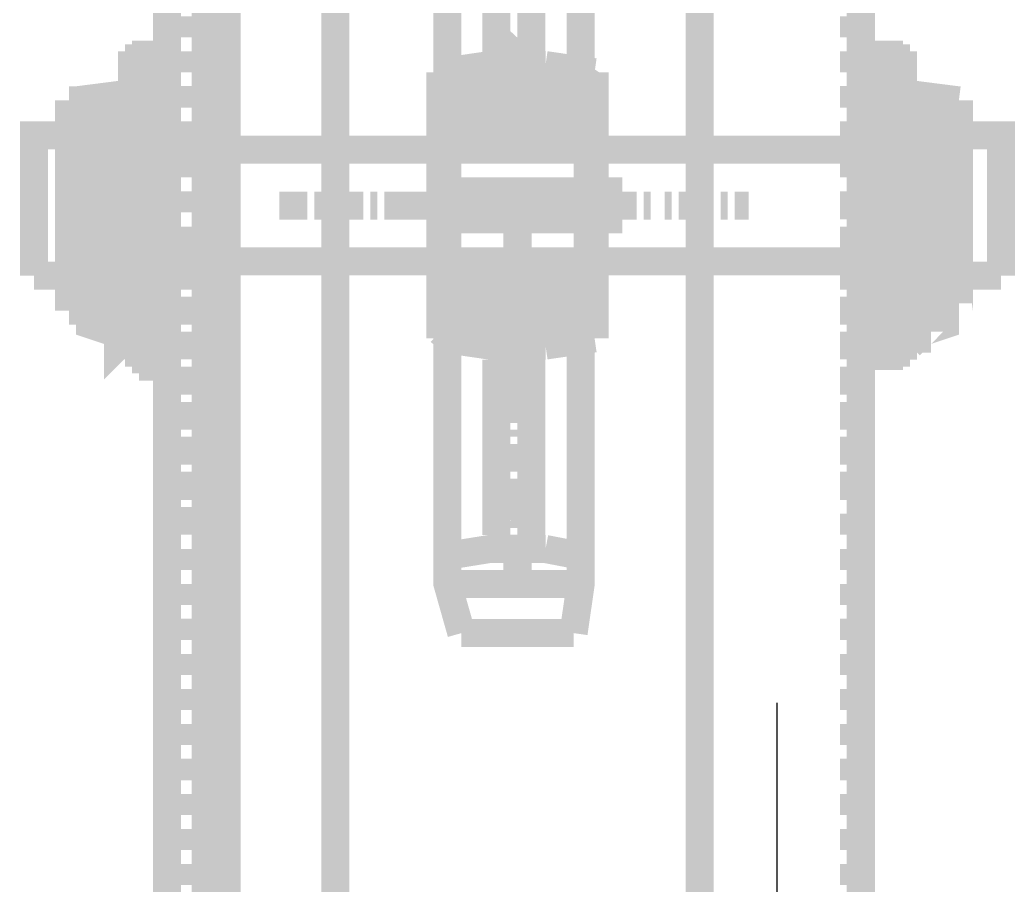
# Model space of a CAD drawing. Extents: x 0.4 to 11.4, y 0.4 to 16.2.
# Drawn here: x 3.1711 to 3.4078, y 10.0245 to 10.2303 of the extents above; entities that cross this region are included whole.
import ezdxf

# ---------------------------------------------------------------- set-up
doc = ezdxf.new("R2010")
doc.units = 0
doc.header["$MEASUREMENT"] = 0

msp = doc.modelspace()

# ---------------------------------------------------------------- linework, layer by layer
at = {"color": 0}
for points, const_width in [([(3.21778, 12.6895), (3.21778, 5.34446)], 0.01167), ([(3.20611, 8.70443), (3.20611, 10.3578)], 0.00667), ([(3.33279, 8.70942), (3.33279, 10.3578)], 0.00667), ([(3.3711, 8.70443), (3.3711, 10.3578)], 0.00667), ([(3.2461, 8.70942), (3.2461, 10.3544)], 0.00667), ([(3.2761, 10.2878), (3.27279, 10.2761), (3.27279, 10.2178)], 0.00667), ([(3.30447, 10.2761), (3.30279, 10.2878), (3.30447, 10.2761), (3.30447, 10.2178)], 0.00667), ([(3.27279, 10.2761), (3.27279, 10.2178)], 0.00667), ([(3.29611, 10.2678), (3.29443, 10.2678), (3.29275, 10.2678), (3.29275, 10.2661), (3.29275, 10.2211), (3.29275, 10.2195), (3.29443, 10.2195), (3.29611, 10.2195)], 0.00667), ([(3.28444, 10.2661), (3.28444, 10.2211), (3.28444, 10.2195), (3.28276, 10.2195), (3.27111, 10.2178)], 0.00667), ([(3.28444, 10.2211), (3.28444, 10.2661)], 0.00667), ([(3.20942, 10.2261), (3.20942, 10.2311)], 0.00667), ([(3.36947, 10.2261), (3.36947, 10.2311)], 0.00667), ([(3.19943, 10.1478), (3.20611, 10.1478), (3.20611, 10.2244)], 0.00667), ([(3.19943, 10.2244), (3.19943, 10.1478)], 0.00667), ([(3.28444, 10.2261), (3.30778, 10.2044)], 0.00667), ([(3.37278, 10.1478), (3.37278, 10.2244)], 0.00667), ([(3.37944, 10.2244), (3.37944, 10.1478)], 0.00667), ([(3.19775, 10.1495), (3.19775, 10.2228)], 0.00667), ([(3.19775, 10.2228), (3.20611, 10.2228)], 0.005), ([(3.20942, 10.2178), (3.20942, 10.2228)], 0.00667), ([(3.28444, 10.2228), (3.3061, 10.2011)], 0.00667), ([(3.36947, 10.2178), (3.36947, 10.2228)], 0.00667), ([(3.38112, 10.2228), (3.37278, 10.2228)], 0.005), ([(3.38112, 10.1495), (3.38112, 10.2228)], 0.00667), ([(3.20611, 10.2178), (3.20611, 10.1545), (3.20111, 10.1545), (3.20111, 10.2178)], 0.00667), ([(3.20443, 10.2128), (3.20443, 10.2195)], 0.00667), ([(3.28276, 10.2195), (3.27111, 10.2178)], 0.00667), ([(3.27111, 10.2078), (3.27111, 10.2178)], 0.00667), ([(3.27111, 10.2078), (3.27111, 10.2178)], 0.00667), ([(3.27111, 10.2178), (3.28776, 10.2011)], 0.00667), ([(3.27447, 10.2178), (3.29275, 10.2011)], 0.00667), ([(3.27946, 10.2195), (3.29779, 10.2011)], 0.00667), ([(3.28276, 10.2195), (3.30111, 10.2011)], 0.00667), ([(3.30778, 10.2178), (3.29611, 10.2195)], 0.00667), ([(3.29779, 10.2195), (3.30778, 10.2094)], 0.00667), ([(3.30279, 10.2178), (3.30778, 10.2145)], 0.00667), ([(3.30778, 10.2078), (3.30778, 10.2178)], 0.00667), ([(3.37278, 10.2178), (3.37278, 10.1545)], 0.00667), ([(3.37776, 10.2178), (3.37776, 10.1545), (3.37278, 10.1545)], 0.00667), ([(3.37446, 10.2128), (3.37446, 10.2195)], 0.00667), ([(3.19775, 10.2128), (3.18446, 10.2111)], 0.00667), ([(3.20281, 10.2145), (3.20281, 10.2078)], 0.00667), ([(3.20942, 10.2094), (3.20942, 10.2145)], 0.00667), ([(3.27111, 10.2128), (3.28276, 10.2011)], 0.00667), ([(3.36947, 10.2094), (3.36947, 10.2145)], 0.00667), ([(3.37608, 10.2145), (3.37608, 10.2078)], 0.00667), ([(3.38112, 10.2128), (3.39442, 10.2111)], 0.00667), ([(3.18446, 10.2111), (3.18278, 10.2111)], 0.00667), ([(3.18278, 10.2111), (3.18278, 10.1611)], 0.00667), ([(3.18446, 10.2111), (3.18446, 10.1611)], 0.00667), ([(3.20281, 10.2111), (3.19775, 10.2094), (3.19276, 10.2094)], 0.00667), ([(3.19775, 10.2111), (3.20611, 10.2111)], 0.00667), ([(3.19775, 10.2111), (3.19943, 10.2111)], 0.00667), ([(3.38112, 10.2111), (3.37278, 10.2111)], 0.00667), ([(3.38112, 10.2111), (3.37944, 10.2111)], 0.00667), ([(3.18446, 10.2094), (3.18278, 10.2094)], 0.00667), ([(3.18608, 10.2094), (3.18446, 10.2094), (3.18446, 10.2094)], 0.00667), ([(3.18446, 10.2094), (3.18446, 10.2028)], 0.00667), ([(3.18446, 10.2094), (3.18446, 10.2061)], 0.00667), ([(3.18946, 10.2094), (3.18608, 10.2094)], 0.00667), ([(3.18608, 10.2028), (3.18608, 10.2094)], 0.00667), ([(3.18946, 10.2094), (3.18608, 10.2094)], 0.00667), ([(3.18608, 10.2094), (3.18608, 10.2044)], 0.00667), ([(3.18608, 10.2094), (3.18608, 10.2044)], 0.00667), ([(3.19444, 10.2061), (3.19444, 10.2078), (3.19276, 10.2078), (3.19114, 10.2078), (3.18946, 10.2078), (3.18778, 10.2061), (3.18608, 10.2061)], 0.00667), ([(3.19114, 10.2078), (3.18946, 10.2078), (3.18946, 10.2061), (3.18778, 10.2061), (3.18778, 10.2044)], 0.00667), ([(3.19114, 10.2078), (3.19114, 10.2061), (3.19114, 10.2044), (3.19114, 10.2028), (3.19114, 10.2011)], 0.00667), ([(3.19613, 10.2094), (3.19276, 10.2094)], 0.00667), ([(3.19276, 10.2028), (3.19444, 10.2028), (3.19444, 10.2044), (3.19444, 10.2061), (3.19276, 10.2078)], 0.00667), ([(3.19775, 10.2094), (3.19613, 10.2094)], 0.00667), ([(3.19613, 10.2094), (3.19613, 10.2044)], 0.00667), ([(3.19775, 10.2094), (3.19943, 10.2094)], 0.00667), ([(3.19775, 10.2094), (3.19775, 10.2044)], 0.00667), ([(3.20443, 10.2044), (3.20443, 10.2094)], 0.00667), ([(3.27111, 10.1545), (3.27111, 10.1644), (3.27111, 10.2078)], 0.00667), ([(3.27111, 10.2078), (3.27778, 10.2011)], 0.00667), ([(3.30778, 10.1545), (3.30778, 10.1644), (3.30778, 10.2078)], 0.00667), ([(3.37446, 10.2044), (3.37446, 10.2094)], 0.00667), ([(3.37608, 10.2094), (3.38112, 10.2094), (3.38612, 10.2094)], 0.00667), ([(3.38112, 10.2094), (3.37944, 10.2094)], 0.00667), ([(3.38112, 10.2094), (3.38612, 10.2094)], 0.00667), ([(3.38112, 10.2094), (3.38112, 10.2044)], 0.00667), ([(3.38112, 10.2094), (3.38112, 10.2044)], 0.00667), ([(3.38444, 10.2028), (3.38444, 10.2044), (3.38444, 10.2061), (3.38444, 10.2078)], 0.00667), ([(3.38444, 10.2061), (3.38612, 10.2078), (3.38781, 10.2078), (3.38943, 10.2078), (3.38943, 10.2061), (3.39111, 10.2061), (3.39279, 10.2061)], 0.00667), ([(3.38781, 10.2078), (3.38943, 10.2078), (3.38943, 10.2061), (3.39111, 10.2061), (3.39111, 10.2044)], 0.00667), ([(3.38781, 10.2078), (3.38781, 10.2061), (3.38781, 10.2044), (3.38781, 10.2028), (3.38781, 10.2011)], 0.00667), ([(3.38943, 10.2094), (3.39279, 10.2094)], 0.00667), ([(3.38943, 10.2094), (3.39279, 10.2094)], 0.00667), ([(3.39279, 10.2094), (3.39442, 10.2094), (3.39442, 10.2094)], 0.00667), ([(3.39279, 10.2028), (3.39279, 10.2094)], 0.00667), ([(3.39279, 10.2094), (3.39279, 10.2044)], 0.00667), ([(3.39279, 10.2094), (3.39279, 10.2044)], 0.00667), ([(3.39442, 10.2094), (3.39442, 10.2028)], 0.00667), ([(3.39442, 10.2094), (3.39442, 10.2061)], 0.00667), ([(3.18608, 10.2061), (3.18608, 10.1994)], 0.00667), ([(3.18608, 10.2061), (3.18608, 10.1994)], 0.00667), ([(3.18778, 10.2061), (3.18778, 10.1994)], 0.00667), ([(3.19613, 10.2061), (3.19444, 10.2061)], 0.00667), ([(3.19444, 10.2061), (3.19444, 10.1994)], 0.00667), ([(3.19775, 10.2061), (3.19613, 10.2061)], 0.00667), ([(3.19613, 10.2061), (3.19613, 10.1994)], 0.00667), ([(3.19613, 10.2061), (3.19613, 10.1994)], 0.00667), ([(3.20281, 10.2061), (3.20281, 10.1994)], 0.00667), ([(3.20942, 10.2011), (3.20942, 10.2061)], 0.00667), ([(3.36947, 10.2011), (3.36947, 10.2061)], 0.00667), ([(3.37608, 10.2061), (3.37608, 10.1994)], 0.00667), ([(3.38112, 10.2061), (3.38276, 10.2061)], 0.00667), ([(3.38276, 10.2061), (3.38444, 10.2061)], 0.00667), ([(3.38276, 10.2061), (3.38276, 10.1994)], 0.00667), ([(3.38276, 10.2061), (3.38276, 10.1994)], 0.00667), ([(3.38444, 10.2061), (3.38444, 10.1994)], 0.00667), ([(3.39111, 10.2061), (3.39111, 10.1994)], 0.00667), ([(3.39279, 10.2061), (3.39279, 10.1994)], 0.00667), ([(3.39279, 10.2061), (3.39279, 10.1994)], 0.00667), ([(3.18446, 10.2044), (3.18446, 10.1977)], 0.00667), ([(3.18608, 10.2044), (3.18608, 10.2028)], 0.00667), ([(3.19114, 10.2044), (3.18946, 10.2044), (3.18946, 10.2028), (3.18778, 10.2028), (3.18778, 10.2011)], 0.00667), ([(3.18778, 10.2044), (3.18778, 10.2028), (3.18946, 10.2028), (3.18946, 10.2011), (3.19114, 10.2011)], 0.00667), ([(3.19276, 10.2044), (3.19114, 10.2044), (3.18946, 10.2044), (3.18778, 10.2044)], 0.00667), ([(3.19114, 10.2044), (3.19114, 10.2028), (3.19114, 10.2011), (3.19114, 10.1994), (3.19114, 10.1977)], 0.00667), ([(3.19775, 10.2028), (3.19613, 10.2044)], 0.00667), ([(3.38112, 10.2028), (3.38276, 10.2044)], 0.00667), ([(3.38444, 10.2044), (3.38612, 10.2044)], 0.00667), ([(3.38781, 10.2044), (3.38943, 10.2044), (3.38943, 10.2028), (3.39111, 10.2028), (3.39111, 10.2011)], 0.00667), ([(3.38781, 10.2044), (3.38781, 10.2028), (3.38781, 10.2011), (3.38781, 10.1994)], 0.00667), ([(3.39111, 10.2044), (3.39111, 10.2028), (3.38943, 10.2028), (3.38943, 10.2011), (3.38781, 10.2011)], 0.00667), ([(3.38781, 10.2044), (3.38943, 10.2044)], 0.00667), ([(3.39279, 10.2044), (3.39279, 10.2028)], 0.00667), ([(3.39442, 10.2044), (3.39442, 10.1977)], 0.00667), ([(3.18278, 10.2028), (3.17443, 10.2028), (3.17443, 10.1694), (3.17443, 10.2028)], 0.00667), ([(3.18608, 10.2028), (3.18278, 10.2028)], 0.00667), ([(3.18778, 10.2028), (3.18608, 10.2028)], 0.00667), ([(3.18608, 10.2011), (3.18608, 10.1961)], 0.00667), ([(3.18608, 10.2011), (3.18608, 10.1961)], 0.00667), ([(3.19613, 10.2028), (3.19444, 10.2028), (3.19276, 10.2028), (3.19276, 10.2011), (3.19114, 10.2011), (3.18946, 10.2011), (3.18946, 10.2028), (3.18778, 10.2028)], 0.00667), ([(3.18778, 10.2028), (3.18778, 10.1961)], 0.00667), ([(3.18778, 10.2011), (3.18778, 10.1994), (3.18946, 10.1994), (3.18946, 10.1977), (3.19114, 10.1977)], 0.00667), ([(3.19276, 10.2011), (3.19114, 10.2011), (3.18946, 10.2011), (3.18778, 10.2011)], 0.00667), ([(3.19276, 10.1977), (3.19444, 10.1994), (3.19444, 10.2011), (3.19444, 10.2028), (3.19276, 10.2028)], 0.00667), ([(3.19444, 10.2028), (3.19444, 10.1961)], 0.00667), ([(3.19613, 10.2011), (3.19613, 10.1961)], 0.00667), ([(3.20111, 10.2028), (3.20111, 10.2028), (3.19775, 10.2028)], 0.00667), ([(3.19775, 10.1961), (3.19775, 10.2011)], 0.00667), ([(3.19775, 10.2011), (3.19775, 10.1961)], 0.00667), ([(3.19775, 10.2011), (3.19943, 10.2011)], 0.00667), ([(3.19775, 10.2011), (3.19775, 10.1961)], 0.00667), ([(3.20111, 10.2028), (3.20111, 10.1961)], 0.00667), ([(3.20111, 10.2028), (3.20111, 10.1961)], 0.00667), ([(3.20443, 10.1961), (3.20443, 10.2011)], 0.00667), ([(3.27111, 10.2028), (3.27279, 10.2011)], 0.00667), ([(3.27279, 10.1711), (3.27111, 10.1711), (3.27111, 10.1994), (3.27279, 10.2011)], 0.00667), ([(3.27111, 10.2011), (3.30778, 10.2011)], 0.00667), ([(3.27279, 10.2011), (3.3061, 10.2011)], 0.00667), ([(3.27279, 10.1711), (3.27279, 10.2011)], 0.00667), ([(3.3061, 10.1711), (3.30778, 10.1711), (3.30778, 10.1994), (3.3061, 10.2011)], 0.00667), ([(3.3061, 10.1711), (3.3061, 10.2011)], 0.00667), ([(3.37446, 10.1961), (3.37446, 10.2011)], 0.00667), ([(3.37776, 10.2028), (3.37776, 10.2028), (3.38112, 10.2028)], 0.00667), ([(3.37776, 10.2028), (3.37776, 10.1961)], 0.00667), ([(3.37776, 10.2028), (3.37776, 10.1961)], 0.00667), ([(3.38112, 10.1961), (3.38112, 10.2011)], 0.00667), ([(3.38112, 10.2011), (3.38112, 10.1961)], 0.00667), ([(3.38112, 10.2011), (3.38112, 10.1961)], 0.00667), ([(3.38112, 10.2011), (3.38112, 10.1961)], 0.00667), ([(3.38276, 10.2028), (3.38444, 10.2028), (3.38612, 10.2011), (3.38781, 10.2011), (3.38943, 10.2011), (3.38943, 10.2028)], 0.00667), ([(3.38444, 10.1977), (3.38444, 10.1994), (3.38444, 10.2011), (3.38444, 10.2028)], 0.00667), ([(3.38444, 10.2028), (3.38444, 10.1961)], 0.00667), ([(3.38444, 10.2011), (3.38612, 10.2011)], 0.00667), ([(3.39111, 10.2011), (3.39111, 10.1994), (3.38943, 10.1994), (3.38943, 10.1977), (3.38781, 10.1977)], 0.00667), ([(3.38781, 10.2011), (3.38943, 10.2011)], 0.00667), ([(3.38943, 10.2028), (3.39279, 10.2028)], 0.00667), ([(3.38943, 10.2028), (3.38943, 10.1961)], 0.00667), ([(3.39279, 10.2028), (3.39442, 10.2028)], 0.00667), ([(3.39279, 10.2011), (3.39279, 10.1961)], 0.00667), ([(3.39279, 10.2011), (3.39279, 10.1961)], 0.00667), ([(3.39442, 10.2028), (3.40446, 10.2028), (3.40446, 10.1694), (3.40446, 10.2028)], 0.00667), ([(3.18446, 10.1994), (3.18446, 10.1928)], 0.00667), ([(3.18608, 10.1928), (3.18608, 10.1994)], 0.00667), ([(3.38276, 10.1994), (3.19613, 10.1994)], 0.00667), ([(3.20111, 10.1994), (3.20111, 10.1961)], 0.00667), ([(3.30946, 10.1994), (3.31108, 10.1994)], 0.00667), ([(3.31108, 10.1994), (3.31108, 10.1961)], 0.00667), ([(3.37776, 10.1994), (3.38112, 10.1994)], 0.00667), ([(3.37776, 10.1994), (3.37776, 10.1961)], 0.00667), ([(3.38112, 10.1994), (3.37944, 10.1994)], 0.00667), ([(3.38444, 10.1994), (3.38943, 10.1994)], 0.00667), ([(3.39279, 10.1928), (3.39279, 10.1994)], 0.00667), ([(3.39279, 10.1994), (3.39442, 10.1994)], 0.00667), ([(3.39442, 10.1994), (3.39442, 10.1928)], 0.00667), ([(3.40446, 10.1994), (3.40446, 10.1961)], 0.00667), ([(3.18446, 10.1961), (3.18446, 10.1928)], 0.00667), ([(3.18608, 10.1977), (3.18608, 10.1911)], 0.00667), ([(3.18608, 10.1977), (3.18608, 10.1911)], 0.00667), ([(3.18778, 10.1977), (3.18778, 10.1911)], 0.00667), ([(3.19114, 10.1961), (3.19114, 10.1944), (3.19114, 10.1928), (3.19114, 10.1911)], 0.00667), ([(3.19444, 10.1977), (3.19444, 10.1911)], 0.00667), ([(3.19613, 10.1977), (3.19613, 10.1911)], 0.00667), ([(3.19613, 10.1977), (3.19613, 10.1911)], 0.00667), ([(3.20281, 10.1977), (3.20281, 10.1911)], 0.00667), ([(3.20942, 10.1928), (3.20942, 10.1977)], 0.00667), ([(3.36947, 10.1928), (3.36947, 10.1977)], 0.00667), ([(3.37608, 10.1977), (3.37608, 10.1911)], 0.00667), ([(3.38276, 10.1977), (3.38276, 10.1911)], 0.00667), ([(3.38276, 10.1977), (3.38276, 10.1911)], 0.00667), ([(3.38444, 10.1977), (3.38444, 10.1911)], 0.00667), ([(3.39111, 10.1977), (3.39111, 10.1911)], 0.00667), ([(3.39279, 10.1977), (3.39279, 10.1911)], 0.00667), ([(3.39279, 10.1977), (3.39279, 10.1911)], 0.00667), ([(3.39442, 10.1961), (3.39442, 10.1928)], 0.00667), ([(3.19114, 10.1944), (3.18946, 10.1944), (3.18778, 10.1928), (3.18778, 10.1911)], 0.00667), ([(3.19276, 10.1895), (3.19444, 10.1895), (3.19444, 10.1911), (3.19444, 10.1928), (3.19444, 10.1944), (3.19276, 10.1944)], 0.00667), ([(3.38444, 10.1895), (3.38444, 10.1911), (3.38444, 10.1928), (3.38444, 10.1944)], 0.00667), ([(3.38781, 10.1944), (3.38943, 10.1944), (3.38943, 10.1928), (3.39111, 10.1928), (3.39111, 10.1911)], 0.00667), ([(3.38781, 10.1944), (3.38781, 10.1928), (3.38781, 10.1911)], 0.00667), ([(3.19114, 10.1878), (3.19114, 10.1928), (3.18278, 10.1928)], 0.00667), ([(3.18608, 10.1928), (3.18608, 10.1878)], 0.00667), ([(3.18608, 10.1928), (3.18608, 10.1878)], 0.00667), ([(3.18778, 10.1928), (3.18778, 10.1878)], 0.00667), ([(3.19444, 10.1928), (3.19444, 10.1878)], 0.00667), ([(3.19613, 10.1928), (3.19613, 10.1878)], 0.00667), ([(3.19775, 10.1878), (3.19775, 10.1928)], 0.00667), ([(3.19775, 10.1928), (3.19775, 10.1878)], 0.00667), ([(3.19775, 10.1928), (3.19775, 10.1878)], 0.00667), ([(3.20111, 10.1928), (3.20111, 10.1878)], 0.00667), ([(3.20111, 10.1928), (3.20111, 10.1878)], 0.00667), ([(3.20111, 10.1928), (3.20111, 10.1878)], 0.00667), ([(3.20443, 10.1878), (3.20443, 10.1928)], 0.00667), ([(3.31108, 10.1928), (3.31108, 10.1878)], 0.00667), ([(3.37446, 10.1878), (3.37446, 10.1928)], 0.00667), ([(3.37776, 10.1928), (3.37776, 10.1878)], 0.00667), ([(3.37776, 10.1928), (3.37776, 10.1878)], 0.00667), ([(3.37776, 10.1928), (3.37776, 10.1878)], 0.00667), ([(3.38112, 10.1878), (3.38112, 10.1928)], 0.00667), ([(3.38112, 10.1928), (3.38112, 10.1878)], 0.00667), ([(3.38112, 10.1928), (3.38112, 10.1878)], 0.00667), ([(3.38112, 10.1928), (3.38112, 10.1878)], 0.00667), ([(3.38444, 10.1928), (3.38444, 10.1878)], 0.00667), ([(3.38781, 10.1878), (3.38781, 10.1928), (3.39442, 10.1928)], 0.00667), ([(3.38943, 10.1928), (3.38943, 10.1878)], 0.00667), ([(3.39279, 10.1928), (3.39279, 10.1878)], 0.00667), ([(3.39279, 10.1928), (3.39279, 10.1878)], 0.00667), ([(3.40446, 10.1928), (3.40446, 10.1878)], 0.00667), ([(3.18608, 10.1895), (3.18608, 10.1828)], 0.00667), ([(3.18608, 10.1895), (3.18608, 10.1828)], 0.00667), ([(3.18778, 10.1911), (3.18778, 10.1895), (3.18946, 10.1895), (3.19114, 10.1878)], 0.00667), ([(3.19276, 10.1911), (3.19114, 10.1911), (3.18946, 10.1911), (3.18778, 10.1911)], 0.00667), ([(3.18778, 10.1895), (3.18778, 10.1828)], 0.00667), ([(3.19444, 10.1895), (3.19444, 10.1828)], 0.00667), ([(3.19613, 10.1895), (3.19613, 10.1828)], 0.00667), ([(3.19613, 10.1895), (3.19613, 10.1828)], 0.00667), ([(3.20281, 10.1895), (3.20281, 10.1828)], 0.00667), ([(3.20942, 10.1845), (3.20942, 10.1895)], 0.00667), ([(3.30778, 10.1895), (3.27111, 10.1895)], 0.00667), ([(3.36947, 10.1828), (3.36947, 10.1895)], 0.00667), ([(3.37608, 10.1895), (3.37608, 10.1828)], 0.00667), ([(3.38276, 10.1895), (3.38276, 10.1828)], 0.00667), ([(3.38276, 10.1895), (3.38276, 10.1828)], 0.00667), ([(3.38444, 10.1911), (3.38612, 10.1911)], 0.00667), ([(3.38444, 10.1895), (3.38444, 10.1828)], 0.00667), ([(3.39111, 10.1911), (3.38943, 10.1895), (3.38781, 10.1878)], 0.00667), ([(3.38781, 10.1911), (3.38943, 10.1911)], 0.00667), ([(3.38781, 10.1895), (3.38781, 10.1878)], 0.00667), ([(3.38943, 10.1895), (3.38943, 10.1761)], 0.00667), ([(3.39111, 10.1895), (3.39111, 10.1828)], 0.00667), ([(3.39279, 10.1895), (3.39279, 10.1828)], 0.00667), ([(3.39279, 10.1895), (3.39279, 10.1828)], 0.00667), ([(3.18608, 10.1845), (3.18608, 10.1795)], 0.00667), ([(3.18608, 10.1845), (3.18608, 10.1795)], 0.00667), ([(3.19114, 10.1845), (3.19114, 10.1828), (3.18946, 10.1828), (3.18778, 10.1828), (3.18778, 10.1811)], 0.00667), ([(3.18778, 10.1845), (3.18778, 10.1795)], 0.00667), ([(3.19114, 10.1795), (3.19114, 10.1845)], 0.00667), ([(3.19114, 10.1845), (3.19114, 10.1828), (3.19114, 10.1811), (3.19114, 10.1795), (3.19114, 10.1778), (3.19114, 10.1761)], 0.00667), ([(3.19444, 10.1845), (3.19444, 10.1795)], 0.00667), ([(3.19613, 10.1845), (3.19613, 10.1795)], 0.00667), ([(3.19775, 10.1795), (3.19775, 10.1845)], 0.00667), ([(3.19775, 10.1845), (3.19775, 10.1795)], 0.00667), ([(3.19775, 10.1845), (3.19775, 10.1795)], 0.00667), ([(3.20111, 10.1845), (3.20111, 10.1795)], 0.00667), ([(3.20111, 10.1845), (3.20111, 10.1795)], 0.00667), ([(3.20111, 10.1845), (3.20111, 10.1795)], 0.00667), ([(3.20443, 10.1795), (3.20443, 10.1845)], 0.00667), ([(3.23281, 10.1861), (3.23443, 10.1861), (3.23611, 10.1861), (3.23779, 10.1861), (3.23942, 10.1861)], 0.00667), ([(3.2411, 10.1861), (3.24278, 10.1861)], 0.00667), ([(3.24447, 10.1861), (3.2461, 10.1861), (3.24778, 10.1861), (3.24946, 10.1861), (3.25108, 10.1861), (3.25276, 10.1861)], 0.00667), ([(3.25444, 10.1861), (3.25612, 10.1861)], 0.00667), ([(3.25776, 10.1861), (3.25944, 10.1861), (3.26112, 10.1861), (3.26281, 10.1861), (3.26443, 10.1861), (3.26611, 10.1861)], 0.00667), ([(3.26281, 10.1861), (3.26611, 10.1861), (3.26779, 10.1861), (3.27111, 10.1861)], 0.00667), ([(3.26779, 10.1861), (3.26942, 10.1861)], 0.00667), ([(3.27279, 10.1861), (3.27447, 10.1861)], 0.00667), ([(3.2761, 10.1861), (3.27946, 10.1861), (3.28108, 10.1861), (3.28444, 10.1861)], 0.00667), ([(3.28614, 10.1861), (3.28776, 10.1861)], 0.00667), ([(3.28944, 10.1861), (3.29275, 10.1861), (3.29443, 10.1861), (3.29779, 10.1861)], 0.00667), ([(3.28944, 10.1845), (3.28944, 10.1861)], 0.00667), ([(3.29943, 10.1861), (3.30111, 10.1861)], 0.00667), ([(3.30279, 10.1861), (3.3061, 10.1861), (3.30778, 10.1861), (3.30946, 10.1861)], 0.00667), ([(3.31776, 10.1861), (3.31614, 10.1861), (3.31446, 10.1861), (3.31278, 10.1861), (3.31108, 10.1861), (3.30778, 10.1861)], 0.00667), ([(3.31108, 10.1861), (3.31446, 10.1861)], 0.00667), ([(3.31108, 10.1845), (3.31108, 10.1795)], 0.00667), ([(3.32113, 10.1861), (3.31944, 10.1861)], 0.00667), ([(3.32611, 10.1861), (3.32443, 10.1861)], 0.00667), ([(3.3361, 10.1861), (3.33442, 10.1861), (3.33279, 10.1861), (3.33111, 10.1861), (3.32943, 10.1861), (3.32781, 10.1861)], 0.00667), ([(3.33946, 10.1861), (3.33778, 10.1861)], 0.00667), ([(3.34446, 10.1861), (3.34278, 10.1861), (3.3411, 10.1861)], 0.00667), ([(3.37446, 10.1795), (3.37446, 10.1845)], 0.00667), ([(3.37776, 10.1845), (3.37776, 10.1795)], 0.00667), ([(3.37776, 10.1845), (3.37776, 10.1795)], 0.00667), ([(3.37776, 10.1845), (3.37776, 10.1795)], 0.00667), ([(3.38112, 10.1795), (3.38112, 10.1845)], 0.00667), ([(3.38112, 10.1845), (3.38112, 10.1795)], 0.00667), ([(3.38112, 10.1845), (3.38112, 10.1795)], 0.00667), ([(3.38112, 10.1845), (3.38112, 10.1795)], 0.00667), ([(3.38444, 10.1845), (3.38444, 10.1795)], 0.00667), ([(3.38781, 10.1795), (3.38781, 10.1845)], 0.00667), ([(3.38781, 10.1845), (3.38781, 10.1828), (3.38781, 10.1811), (3.38781, 10.1795), (3.38781, 10.1778), (3.38781, 10.1761)], 0.00667), ([(3.38943, 10.1845), (3.38943, 10.1795)], 0.00667), ([(3.39279, 10.1845), (3.39279, 10.1795)], 0.00667), ([(3.39279, 10.1845), (3.39279, 10.1795)], 0.00667), ([(3.40446, 10.1845), (3.40446, 10.1795)], 0.00667), ([(3.19276, 10.1778), (3.19444, 10.1778), (3.19444, 10.1795), (3.19444, 10.1811), (3.19444, 10.1828), (3.19276, 10.1828)], 0.00667), ([(3.30778, 10.1828), (3.27111, 10.1828)], 0.00667), ([(3.28944, 10.1744), (3.28944, 10.1778), (3.28944, 10.1795), (3.28944, 10.1828)], 0.00667), ([(3.38444, 10.1778), (3.38444, 10.1795), (3.38444, 10.1811), (3.38444, 10.1828)], 0.00667), ([(3.38781, 10.1828), (3.38943, 10.1828), (3.39111, 10.1811), (3.39111, 10.1795)], 0.00667), ([(3.19114, 10.1795), (3.18278, 10.1795)], 0.00667), ([(3.18446, 10.1795), (3.18446, 10.1728)], 0.00667), ([(3.18446, 10.1795), (3.18446, 10.1761)], 0.00667), ([(3.18608, 10.1811), (3.18608, 10.1744)], 0.00667), ([(3.18608, 10.1811), (3.18608, 10.1744)], 0.00667), ([(3.18608, 10.1728), (3.18608, 10.1795)], 0.00667), ([(3.18778, 10.1811), (3.18778, 10.1795), (3.18778, 10.1778), (3.18946, 10.1778), (3.19114, 10.1778)], 0.00667), ([(3.19276, 10.1811), (3.19114, 10.1811), (3.18946, 10.1811), (3.18778, 10.1811)], 0.00667), ([(3.18778, 10.1811), (3.18778, 10.1744)], 0.00667), ([(3.19444, 10.1811), (3.19444, 10.1744)], 0.00667), ([(3.19613, 10.1811), (3.19613, 10.1744)], 0.00667), ([(3.19613, 10.1811), (3.19613, 10.1744)], 0.00667), ([(3.20281, 10.1811), (3.20281, 10.1744)], 0.00667), ([(3.20942, 10.1761), (3.20942, 10.1811)], 0.00667), ([(3.36947, 10.1744), (3.36947, 10.1811)], 0.00667), ([(3.37608, 10.1811), (3.37608, 10.1744)], 0.00667), ([(3.38276, 10.1811), (3.38276, 10.1744)], 0.00667), ([(3.38276, 10.1811), (3.38276, 10.1744)], 0.00667), ([(3.38444, 10.1811), (3.38444, 10.1744)], 0.00667), ([(3.38444, 10.1795), (3.38612, 10.1795)], 0.00667), ([(3.38781, 10.1795), (3.39442, 10.1795)], 0.00667), ([(3.39111, 10.1795), (3.38943, 10.1778), (3.38781, 10.1778), (3.38781, 10.1761)], 0.00667), ([(3.38781, 10.1795), (3.38943, 10.1795)], 0.00667), ([(3.39111, 10.1811), (3.39111, 10.1744)], 0.00667), ([(3.39279, 10.1811), (3.39279, 10.1744)], 0.00667), ([(3.39279, 10.1811), (3.39279, 10.1744)], 0.00667), ([(3.39279, 10.1728), (3.39279, 10.1795)], 0.00667), ([(3.39442, 10.1795), (3.39442, 10.1728)], 0.00667), ([(3.39442, 10.1795), (3.39442, 10.1761)], 0.00667), ([(3.18608, 10.1761), (3.18608, 10.1711)], 0.00667), ([(3.18608, 10.1761), (3.18608, 10.1711)], 0.00667), ([(3.18778, 10.1761), (3.18778, 10.1694)], 0.00667), ([(3.19444, 10.1761), (3.19444, 10.1694)], 0.00667), ([(3.19613, 10.1761), (3.19613, 10.1711)], 0.00667), ([(3.19775, 10.1711), (3.19775, 10.1761)], 0.00667), ([(3.19775, 10.1761), (3.19775, 10.1711)], 0.00667), ([(3.19775, 10.1761), (3.19775, 10.1711)], 0.00667), ([(3.20111, 10.1761), (3.20111, 10.1694)], 0.00667), ([(3.20111, 10.1761), (3.20111, 10.1694)], 0.00667), ([(3.20111, 10.1761), (3.20111, 10.1728)], 0.00667), ([(3.20443, 10.1711), (3.20443, 10.1761)], 0.00667), ([(3.31108, 10.1761), (3.31108, 10.1728)], 0.00667), ([(3.37446, 10.1711), (3.37446, 10.1761)], 0.00667), ([(3.37776, 10.1761), (3.37776, 10.1694)], 0.00667), ([(3.37776, 10.1761), (3.37776, 10.1694)], 0.00667), ([(3.37776, 10.1761), (3.37776, 10.1728)], 0.00667), ([(3.38112, 10.1711), (3.38112, 10.1761)], 0.00667), ([(3.38112, 10.1761), (3.38112, 10.1711)], 0.00667), ([(3.38112, 10.1761), (3.38112, 10.1711)], 0.00667), ([(3.38112, 10.1761), (3.38112, 10.1711)], 0.00667), ([(3.38444, 10.1761), (3.38444, 10.1694)], 0.00667), ([(3.38943, 10.1761), (3.38943, 10.1694)], 0.00667), ([(3.39279, 10.1761), (3.39279, 10.1711)], 0.00667), ([(3.39279, 10.1761), (3.39279, 10.1711)], 0.00667), ([(3.40446, 10.1761), (3.40446, 10.1728)], 0.00667), ([(3.18446, 10.1744), (3.18446, 10.1678)], 0.00667), ([(3.18608, 10.1728), (3.18608, 10.1661)], 0.00667), ([(3.18608, 10.1728), (3.18608, 10.1661)], 0.00667), ([(3.19114, 10.1744), (3.18946, 10.1744), (3.18946, 10.1728), (3.18778, 10.1728), (3.18778, 10.1711)], 0.00667), ([(3.18778, 10.1728), (3.18778, 10.1661)], 0.00667), ([(3.19114, 10.1744), (3.19114, 10.1728), (3.19114, 10.1711), (3.19114, 10.1694), (3.19114, 10.1678)], 0.00667), ([(3.19276, 10.1678), (3.19444, 10.1694), (3.19444, 10.1711), (3.19444, 10.1728), (3.19276, 10.1728)], 0.00667), ([(3.19444, 10.1728), (3.19444, 10.1661)], 0.00667), ([(3.38112, 10.1728), (3.19613, 10.1728)], 0.00667), ([(3.19613, 10.1728), (3.19613, 10.1661)], 0.00667), ([(3.19613, 10.1728), (3.19613, 10.1661)], 0.00667), ([(3.20281, 10.1728), (3.20281, 10.1661)], 0.00667), ([(3.20942, 10.1661), (3.20942, 10.1728)], 0.00667), ([(3.28944, 10.1711), (3.28944, 10.1728)], 0.00667), ([(3.31108, 10.1728), (3.30946, 10.1728)], 0.00667), ([(3.36947, 10.1661), (3.36947, 10.1728)], 0.00667), ([(3.37608, 10.1728), (3.37608, 10.1661)], 0.00667), ([(3.38112, 10.1728), (3.37776, 10.1728)], 0.00667), ([(3.38276, 10.1728), (3.38276, 10.1661)], 0.00667), ([(3.38276, 10.1728), (3.38276, 10.1661)], 0.00667), ([(3.38444, 10.1678), (3.38444, 10.1694), (3.38444, 10.1711), (3.38444, 10.1728)], 0.00667), ([(3.38943, 10.1728), (3.38444, 10.1728)], 0.00667), ([(3.38444, 10.1728), (3.38444, 10.1661)], 0.00667), ([(3.38781, 10.1744), (3.38943, 10.1744), (3.38943, 10.1728), (3.39111, 10.1728), (3.39111, 10.1711)], 0.00667), ([(3.38781, 10.1744), (3.38781, 10.1728), (3.38781, 10.1711), (3.38781, 10.1694)], 0.00667), ([(3.39111, 10.1728), (3.39111, 10.1661)], 0.00667), ([(3.39442, 10.1728), (3.39279, 10.1728)], 0.00667), ([(3.39279, 10.1728), (3.39279, 10.1661)], 0.00667), ([(3.39279, 10.1728), (3.39279, 10.1661)], 0.00667), ([(3.39442, 10.1744), (3.39442, 10.1678)], 0.00667), ([(3.19444, 10.1694), (3.19276, 10.1694), (3.19276, 10.1711), (3.19114, 10.1711), (3.18946, 10.1711), (3.18946, 10.1694), (3.18778, 10.1694), (3.18608, 10.1694)], 0.00667), ([(3.18778, 10.1711), (3.18778, 10.1694), (3.18946, 10.1694), (3.18946, 10.1678), (3.19114, 10.1678)], 0.00667), ([(3.19276, 10.1711), (3.19114, 10.1711), (3.18946, 10.1711), (3.18778, 10.1711)], 0.00667), ([(3.19114, 10.1711), (3.18946, 10.1711), (3.18946, 10.1694), (3.18778, 10.1694), (3.18778, 10.1678)], 0.00667), ([(3.19114, 10.1711), (3.19114, 10.1694), (3.19114, 10.1678)], 0.00667), ([(3.19775, 10.1711), (3.19943, 10.1711)], 0.00667), ([(3.30778, 10.1711), (3.27111, 10.1711)], 0.00667), ([(3.27279, 10.1711), (3.3061, 10.1711)], 0.00667), ([(3.27447, 10.1711), (3.29275, 10.1511)], 0.00667), ([(3.27946, 10.1711), (3.29611, 10.1528)], 0.00667), ([(3.28276, 10.1711), (3.30111, 10.1545)], 0.00667), ([(3.28776, 10.1711), (3.3061, 10.1545)], 0.00667), ([(3.29275, 10.1711), (3.30778, 10.1561)], 0.00667), ([(3.29779, 10.1711), (3.30778, 10.1611)], 0.00667), ([(3.30279, 10.1711), (3.30778, 10.1661)], 0.00667), ([(3.38112, 10.1711), (3.37944, 10.1711)], 0.00667), ([(3.38444, 10.1711), (3.38612, 10.1711)], 0.00667), ([(3.38444, 10.1694), (3.38612, 10.1711), (3.38781, 10.1711), (3.38943, 10.1711), (3.38943, 10.1694), (3.39279, 10.1694)], 0.00667), ([(3.39111, 10.1711), (3.39111, 10.1694), (3.38943, 10.1694), (3.38943, 10.1678), (3.38781, 10.1678)], 0.00667), ([(3.38781, 10.1711), (3.38943, 10.1711)], 0.00667), ([(3.38781, 10.1711), (3.38943, 10.1711), (3.38943, 10.1694), (3.39111, 10.1694), (3.39111, 10.1678)], 0.00667), ([(3.38781, 10.1711), (3.38781, 10.1694)], 0.00667), ([(3.1811, 10.1694), (3.18278, 10.1694), (3.17443, 10.1694)], 0.00667), ([(3.18278, 10.1694), (3.18608, 10.1694)], 0.00667), ([(3.18446, 10.1694), (3.18446, 10.1628)], 0.00667), ([(3.18608, 10.1628), (3.18608, 10.1694)], 0.00667), ([(3.18608, 10.1678), (3.18608, 10.1628)], 0.00667), ([(3.18608, 10.1678), (3.18608, 10.1628)], 0.00667), ([(3.18778, 10.1678), (3.18778, 10.1661), (3.18946, 10.1644), (3.19114, 10.1644)], 0.00667), ([(3.19276, 10.1678), (3.19114, 10.1678), (3.18946, 10.1678), (3.18778, 10.1678)], 0.00667), ([(3.19276, 10.1644), (3.19444, 10.1661), (3.19444, 10.1678), (3.19444, 10.1694), (3.19276, 10.1694)], 0.00667), ([(3.19444, 10.1694), (3.19613, 10.1694)], 0.00667), ([(3.19613, 10.1678), (3.19775, 10.1678)], 0.00667), ([(3.19613, 10.1678), (3.19613, 10.1628)], 0.00667), ([(3.19775, 10.1694), (3.20111, 10.1694)], 0.00667), ([(3.19775, 10.1628), (3.19775, 10.1678)], 0.00667), ([(3.19775, 10.1678), (3.19775, 10.1628)], 0.00667), ([(3.19775, 10.1678), (3.19775, 10.1628)], 0.00667), ([(3.20443, 10.1628), (3.20443, 10.1678)], 0.00667), ([(3.27111, 10.1694), (3.29275, 10.1478)], 0.00667), ([(3.28944, 10.1611), (3.28944, 10.1644), (3.28944, 10.1661), (3.28944, 10.1694)], 0.00667), ([(3.37446, 10.1628), (3.37446, 10.1678)], 0.00667), ([(3.38112, 10.1694), (3.37776, 10.1694)], 0.00667), ([(3.38112, 10.1628), (3.38112, 10.1678)], 0.00667), ([(3.38112, 10.1678), (3.38112, 10.1628)], 0.00667), ([(3.38276, 10.1678), (3.38112, 10.1678)], 0.00667), ([(3.38112, 10.1678), (3.38112, 10.1628)], 0.00667), ([(3.38112, 10.1678), (3.38112, 10.1628)], 0.00667), ([(3.38444, 10.1694), (3.38276, 10.1694)], 0.00667), ([(3.38444, 10.1644), (3.38444, 10.1661), (3.38444, 10.1678), (3.38444, 10.1694)], 0.00667), ([(3.38444, 10.1678), (3.38612, 10.1678)], 0.00667), ([(3.39111, 10.1678), (3.39111, 10.1661), (3.38943, 10.1661), (3.38943, 10.1644), (3.38781, 10.1644)], 0.00667), ([(3.38781, 10.1678), (3.38943, 10.1678)], 0.00667), ([(3.39279, 10.1628), (3.39279, 10.1694)], 0.00667), ([(3.39442, 10.1694), (3.39279, 10.1694)], 0.00667), ([(3.39279, 10.1678), (3.39279, 10.1628)], 0.00667), ([(3.39279, 10.1678), (3.39279, 10.1628)], 0.00667), ([(3.40446, 10.1694), (3.40278, 10.1694), (3.39442, 10.1694)], 0.00667), ([(3.39442, 10.1694), (3.39442, 10.1628)], 0.00667), ([(3.18446, 10.1661), (3.18446, 10.1628)], 0.00667), ([(3.18608, 10.1661), (3.18778, 10.1661)], 0.00667), ([(3.18778, 10.1661), (3.18946, 10.1644), (3.19114, 10.1644), (3.19276, 10.1644), (3.19444, 10.1644), (3.19444, 10.1661), (3.19613, 10.1661)], 0.00667), ([(3.19114, 10.1661), (3.19114, 10.1644)], 0.00667), ([(3.19613, 10.1661), (3.19775, 10.1661)], 0.00667), ([(3.27111, 10.1661), (3.28276, 10.1528)], 0.00667), ([(3.38276, 10.1661), (3.38112, 10.1661)], 0.00667), ([(3.39111, 10.1661), (3.38943, 10.1661), (3.38943, 10.1644), (3.38781, 10.1644), (3.38612, 10.1644), (3.38444, 10.1644), (3.38444, 10.1661), (3.38276, 10.1661)], 0.00667), ([(3.38781, 10.1661), (3.38781, 10.1644)], 0.00667), ([(3.39279, 10.1661), (3.39111, 10.1661)], 0.00667), ([(3.18278, 10.1628), (3.18446, 10.1628)], 0.00667), ([(3.18446, 10.1628), (3.18608, 10.1628)], 0.00667), ([(3.18608, 10.1628), (3.18946, 10.1628)], 0.00667), ([(3.18608, 10.1628), (3.18946, 10.1628)], 0.00667), ([(3.19276, 10.1628), (3.19775, 10.1628)], 0.00667), ([(3.19276, 10.1628), (3.19613, 10.1628)], 0.00667), ([(3.19613, 10.1628), (3.19775, 10.1628)], 0.00667), ([(3.19775, 10.1628), (3.20281, 10.1611)], 0.00667), ([(3.19775, 10.1628), (3.19943, 10.1628)], 0.00667), ([(3.20281, 10.1644), (3.20281, 10.1561)], 0.00667), ([(3.20942, 10.1578), (3.20942, 10.1644)], 0.00667), ([(3.36947, 10.1578), (3.36947, 10.1644)], 0.00667), ([(3.38112, 10.1628), (3.37608, 10.1611)], 0.00667), ([(3.37608, 10.1628), (3.37608, 10.1561)], 0.00667), ([(3.38112, 10.1628), (3.37944, 10.1628)], 0.00667), ([(3.38612, 10.1628), (3.38112, 10.1628)], 0.00667), ([(3.38612, 10.1628), (3.38112, 10.1628)], 0.00667), ([(3.39279, 10.1628), (3.38943, 10.1628)], 0.00667), ([(3.39279, 10.1628), (3.38943, 10.1628)], 0.00667), ([(3.39442, 10.1628), (3.39279, 10.1628)], 0.00667), ([(3.39442, 10.1644), (3.39442, 10.1628)], 0.00667), ([(3.18278, 10.1611), (3.18446, 10.1611)], 0.00667), ([(3.18446, 10.1611), (3.18778, 10.1611)], 0.00667), ([(3.19775, 10.1594), (3.18778, 10.1611), (3.18778, 10.1578), (3.19775, 10.1545)], 0.00667), ([(3.20611, 10.1611), (3.19775, 10.1611)], 0.00667), ([(3.19775, 10.1611), (3.19943, 10.1611)], 0.00667), ([(3.27111, 10.1611), (3.27778, 10.1528)], 0.00667), ([(3.37278, 10.1611), (3.38112, 10.1611)], 0.00667), ([(3.38112, 10.1611), (3.37944, 10.1611)], 0.00667), ([(3.38112, 10.1594), (3.39111, 10.1611), (3.39111, 10.1578), (3.38112, 10.1545)], 0.00667), ([(3.39442, 10.1611), (3.39111, 10.1611)], 0.00667), ([(3.20443, 10.1528), (3.20443, 10.1594)], 0.00667), ([(3.28944, 10.1578), (3.28944, 10.1594)], 0.00667), ([(3.37446, 10.1528), (3.37446, 10.1594)], 0.00667), ([(3.19444, 10.1561), (3.19276, 10.1545)], 0.00667), ([(3.19613, 10.1545), (3.19613, 10.1545), (3.19444, 10.1528), (3.19444, 10.1545)], 0.00667), ([(3.20443, 10.1561), (3.20281, 10.1561), (3.20111, 10.1561), (3.19943, 10.1561), (3.19775, 10.1561), (3.19444, 10.1561)], 0.00667), ([(3.19775, 10.1578), (3.19943, 10.1578)], 0.00667), ([(3.20281, 10.1561), (3.20443, 10.1561)], 0.00667), ([(3.20779, 10.1561), (3.20611, 10.1561)], 0.00667), ([(3.20942, 10.1495), (3.20942, 10.1561)], 0.00667), ([(3.27111, 10.1561), (3.27279, 10.1545)], 0.00667), ([(3.28944, 10.1478), (3.28944, 10.1511), (3.28944, 10.1528), (3.28944, 10.1561)], 0.00667), ([(3.36947, 10.1495), (3.36947, 10.1561)], 0.00667), ([(3.3711, 10.1561), (3.37278, 10.1561), (3.37446, 10.1561)], 0.00667), ([(3.37608, 10.1561), (3.37446, 10.1561)], 0.00667), ([(3.37608, 10.1561), (3.37776, 10.1561)], 0.00667), ([(3.38112, 10.1578), (3.37944, 10.1578)], 0.00667), ([(3.37944, 10.1561), (3.38112, 10.1561), (3.38276, 10.1561)], 0.00667), ([(3.38276, 10.1561), (3.38276, 10.1545)], 0.00667), ([(3.38444, 10.1561), (3.38444, 10.1545)], 0.00667), ([(3.19276, 10.1545), (3.19613, 10.1545)], 0.00667), ([(3.19613, 10.1545), (3.19444, 10.1545)], 0.00667), ([(3.19444, 10.1545), (3.19613, 10.1545)], 0.00667), ([(3.19775, 10.1545), (3.19943, 10.1528)], 0.00667), ([(3.28444, 10.1061), (3.28444, 10.1511), (3.28444, 10.1528), (3.28276, 10.1528), (3.27111, 10.1545)], 0.00667), ([(3.28444, 10.1061), (3.28444, 10.1511), (3.28444, 10.1528), (3.28276, 10.1528), (3.27111, 10.1545)], 0.00667), ([(3.27279, 10.0961), (3.27279, 10.1545)], 0.00667), ([(3.2761, 10.0844), (3.27279, 10.0961), (3.27279, 10.1545)], 0.00667), ([(3.30778, 10.1545), (3.29611, 10.1528)], 0.00667), ([(3.30447, 10.1545), (3.29611, 10.1528)], 0.00667), ([(3.30447, 10.0961), (3.30279, 10.0844), (3.30447, 10.0961), (3.30447, 10.1545)], 0.00667), ([(3.38444, 10.1545), (3.38276, 10.1528), (3.38444, 10.1528), (3.38276, 10.1528)], 0.00667), ([(3.38112, 10.1545), (3.37944, 10.1528)], 0.00667), ([(3.38276, 10.1545), (3.38276, 10.1528), (3.38276, 10.1528)], 0.00667), ([(3.38276, 10.1545), (3.38276, 10.1528), (3.38444, 10.1528), (3.38444, 10.1528), (3.38444, 10.1528), (3.38444, 10.1528), (3.38444, 10.1528), (3.38444, 10.1528), (3.38444, 10.1511), (3.38444, 10.1528)], 0.00667), ([(3.38444, 10.1545), (3.38276, 10.1528)], 0.00667), ([(3.38444, 10.1545), (3.38444, 10.1528), (3.38444, 10.1511)], 0.00667), ([(3.38444, 10.1545), (3.38444, 10.1528)], 0.00667), ([(3.19444, 10.1528), (3.19444, 10.1528), (3.19444, 10.1528), (3.19444, 10.1511)], 0.00667), ([(3.19775, 10.1511), (3.20611, 10.1511)], 0.00667), ([(3.19775, 10.1511), (3.19943, 10.1511)], 0.00667), ([(3.20443, 10.1528), (3.20611, 10.1528)], 0.00667), ([(3.28444, 10.1511), (3.29275, 10.1428)], 0.00667), ([(3.29611, 10.1528), (3.29443, 10.1528), (3.29275, 10.1511)], 0.00667), ([(3.29611, 10.1528), (3.29443, 10.1528), (3.29275, 10.1511)], 0.00667), ([(3.29611, 10.1044), (3.29443, 10.1044), (3.29275, 10.1044), (3.29275, 10.1061), (3.29275, 10.1511)], 0.00667), ([(3.29611, 10.1044), (3.29443, 10.1044), (3.29275, 10.1044), (3.29275, 10.1061), (3.29275, 10.1511)], 0.00667), ([(3.37446, 10.1528), (3.37278, 10.1528)], 0.00667), ([(3.19775, 10.1495), (3.19943, 10.1495)], 0.00667), ([(3.38112, 10.1495), (3.37278, 10.1495)], 0.005), ([(3.20942, 10.1411), (3.20942, 10.1478)], 0.00667), ([(3.36947, 10.1411), (3.36947, 10.1478)], 0.00667), ([(3.28444, 10.1461), (3.28944, 10.1411)], 0.00667), ([(3.28944, 10.1444), (3.28944, 10.1461)], 0.00667), ([(3.28444, 10.1428), (3.28614, 10.1428), (3.28614, 10.1411), (3.28776, 10.1411), (3.28944, 10.1411), (3.29113, 10.1411), (3.29275, 10.1428)], 0.00667), ([(3.28444, 10.1428), (3.28614, 10.1428), (3.28614, 10.1411), (3.28776, 10.1411), (3.28944, 10.1411), (3.29113, 10.1411), (3.29275, 10.1428)], 0.00667), ([(3.28944, 10.1344), (3.28944, 10.1378), (3.28944, 10.1394), (3.28944, 10.1428)], 0.00667), ([(3.20942, 10.1328), (3.20942, 10.1394)], 0.00667), ([(3.36947, 10.1328), (3.36947, 10.1394)], 0.00667), ([(3.28944, 10.1311), (3.28944, 10.1328)], 0.00667), ([(3.20942, 10.1245), (3.20942, 10.1311)], 0.00667), ([(3.36947, 10.1245), (3.36947, 10.1311)], 0.00667), ([(3.28944, 10.1228), (3.28944, 10.1245), (3.28944, 10.1261), (3.28944, 10.1294)], 0.00667), ([(3.20942, 10.1161), (3.20942, 10.1228)], 0.00667), ([(3.36947, 10.1161), (3.36947, 10.1228)], 0.00667), ([(3.28944, 10.1128), (3.28944, 10.1161), (3.28944, 10.1178), (3.28944, 10.1211)], 0.00667), ([(3.28444, 10.1144), (3.28614, 10.1144), (3.28776, 10.1161), (3.28944, 10.1161), (3.29113, 10.1161), (3.29113, 10.1144), (3.29275, 10.1144)], 0.00667), ([(3.28444, 10.1144), (3.28614, 10.1144), (3.28776, 10.1161), (3.28944, 10.1161), (3.29113, 10.1161), (3.29113, 10.1144), (3.29275, 10.1144)], 0.00667), ([(3.20942, 10.1078), (3.20942, 10.1144)], 0.00667), ([(3.28944, 10.1094), (3.28944, 10.1111)], 0.00667), ([(3.36947, 10.1078), (3.36947, 10.1128)], 0.00667), ([(3.27279, 10.1028), (3.28276, 10.1044), (3.28444, 10.1044), (3.28444, 10.1061)], 0.00667), ([(3.27279, 10.1028), (3.28276, 10.1044), (3.28444, 10.1044), (3.28444, 10.1061)], 0.00667), ([(3.28944, 10.0994), (3.28944, 10.1028), (3.28944, 10.1044), (3.28944, 10.1078)], 0.00667), ([(3.20942, 10.0994), (3.20942, 10.1044)], 0.00667), ([(3.30447, 10.1028), (3.29611, 10.1044)], 0.00667), ([(3.30447, 10.1028), (3.29611, 10.1044)], 0.00667), ([(3.36947, 10.0994), (3.36947, 10.1044)], 0.00667), ([(3.28944, 10.0961), (3.28944, 10.0978)], 0.00667), ([(3.20942, 10.0911), (3.20942, 10.0961)], 0.00667), ([(3.2761, 10.0844), (3.27279, 10.0961)], 0.00667), ([(3.27279, 10.0961), (3.30447, 10.0961)], 0.00667), ([(3.27279, 10.0961), (3.30447, 10.0961)], 0.00667), ([(3.36947, 10.0911), (3.36947, 10.0961)], 0.00667), ([(3.20942, 10.0828), (3.20942, 10.0878)], 0.00667), ([(3.36947, 10.0828), (3.36947, 10.0878)], 0.00667), ([(3.30279, 10.0844), (3.2761, 10.0844)], 0.00667), ([(3.20942, 10.0744), (3.20942, 10.0794)], 0.00667), ([(3.36947, 10.0744), (3.36947, 10.0794)], 0.00667), ([(3.20942, 10.0661), (3.20942, 10.0711)], 0.00667), ([(3.36947, 10.0661), (3.36947, 10.0711)], 0.00667), ([(3.20942, 10.0578), (3.20942, 10.0628)], 0.00667), ([(3.36947, 10.0578), (3.36947, 10.0628)], 0.00667), ([(3.20942, 10.0494), (3.20942, 10.0545)], 0.00667), ([(3.36947, 10.0494), (3.36947, 10.0545)], 0.00667), ([(3.20942, 10.0411), (3.20942, 10.0461)], 0.00667), ([(3.36947, 10.0411), (3.36947, 10.0461)], 0.00667), ([(3.20942, 10.0328), (3.20942, 10.0378)], 0.00667), ([(3.36947, 10.0328), (3.36947, 10.0378)], 0.00667), ([(3.20942, 10.0245), (3.20942, 10.0295)], 0.00667), ([(3.36947, 10.0245), (3.36947, 10.0295)], 0.00667)]:
    msp.add_lwpolyline(points, dxfattribs=dict(at, const_width=const_width))
for points, const_width in [([(3.39442, 10.2111), (3.39442, 10.2111)], 0.00667), ([(3.39442, 10.1611), (3.39442, 10.2111), (3.39442, 10.1611)], 0.00667), ([(3.18608, 10.2094), (3.18608, 10.2094)], 0.00667), ([(3.19775, 10.2094), (3.19775, 10.2094)], 0.00667), ([(3.19775, 10.2044), (3.19775, 10.2094), (3.19775, 10.2044)], 0.00667), ([(3.38112, 10.2094), (3.38112, 10.2094)], 0.00667), ([(3.38112, 10.2044), (3.38112, 10.2094), (3.38112, 10.2044)], 0.00667), ([(3.38112, 10.2094), (3.38112, 10.2094)], 0.00667), ([(3.39279, 10.2094), (3.39279, 10.2094)], 0.00667), ([(3.39442, 10.2094), (3.39442, 10.2094)], 0.00667), ([(3.18608, 10.2061), (3.18608, 10.2061)], 0.00667), ([(3.39279, 10.2061), (3.39279, 10.2061)], 0.00667), ([(3.19444, 10.2044), (3.19444, 10.2044)], 0.00667), ([(3.39111, 10.2044), (3.39111, 10.2044)], 0.00667), ([(3.17443, 10.2028), (3.17443, 10.2028)], 0.00667), ([(3.19444, 10.2011), (3.19444, 10.2011)], 0.00667), ([(3.39111, 10.2011), (3.39111, 10.2011)], 0.00667), ([(3.40446, 10.2028), (3.40446, 10.2028)], 0.00667), ([(3.20111, 10.1994), (3.20111, 10.1994)], 0.00667), ([(3.37776, 10.1994), (3.37776, 10.1994)], 0.00667), ([(3.40446, 10.1994), (3.40446, 10.1994)], 0.00667), ([(3.38781, 10.1977), (3.38781, 10.1977)], 0.00667), ([(3.19114, 10.1895), (3.19114, 10.1895)], 0.00667), ([(3.19444, 10.1911), (3.19444, 10.1911)], 0.00667), ([(3.39111, 10.1911), (3.39111, 10.1911)], 0.00667), ([(3.19114, 10.1878), (3.19114, 10.1878)], 0.00667), ([(3.32275, 10.1861), (3.32275, 10.1861)], 0.00667), ([(3.19444, 10.1811), (3.19444, 10.1811)], 0.00667), ([(3.39111, 10.1795), (3.39111, 10.1795)], 0.00667), ([(3.20111, 10.1728), (3.20111, 10.1728)], 0.00667), ([(3.37776, 10.1728), (3.37776, 10.1728)], 0.00667), ([(3.40446, 10.1728), (3.40446, 10.1728)], 0.00667), ([(3.19444, 10.1711), (3.19444, 10.1711)], 0.00667), ([(3.30778, 10.1711), (3.30778, 10.1711)], 0.00667), ([(3.39111, 10.1711), (3.39111, 10.1711)], 0.00667), ([(3.17443, 10.1694), (3.17443, 10.1694)], 0.00667), ([(3.18608, 10.1678), (3.18608, 10.1678)], 0.00667), ([(3.19444, 10.1678), (3.19444, 10.1678)], 0.00667), ([(3.20111, 10.1694), (3.20111, 10.1694)], 0.00667), ([(3.37776, 10.1694), (3.37776, 10.1694)], 0.00667), ([(3.38781, 10.1678), (3.38781, 10.1678)], 0.00667), ([(3.38781, 10.1678), (3.38781, 10.1678)], 0.00667), ([(3.39111, 10.1678), (3.39111, 10.1678)], 0.00667), ([(3.39279, 10.1678), (3.39279, 10.1678)], 0.00667), ([(3.40446, 10.1694), (3.40446, 10.1694)], 0.00667), ([(3.18608, 10.1661), (3.18608, 10.1661)], 0.00667), ([(3.39279, 10.1661), (3.39279, 10.1661)], 0.00667), ([(3.18446, 10.1628), (3.18446, 10.1628)], 0.00667), ([(3.18608, 10.1628), (3.18608, 10.1628)], 0.00667), ([(3.19775, 10.1628), (3.19775, 10.1628)], 0.00667), ([(3.38112, 10.1628), (3.38112, 10.1628)], 0.00667), ([(3.38112, 10.1628), (3.38112, 10.1628)], 0.00667), ([(3.39279, 10.1628), (3.39279, 10.1628)], 0.00667), ([(3.39442, 10.1628), (3.39442, 10.1628)], 0.00667), ([(3.39442, 10.1628), (3.39442, 10.1628)], 0.00667), ([(3.39442, 10.1611), (3.39442, 10.1611)], 0.00667), ([(3.19613, 10.1561), (3.19613, 10.1561)], 0.00667), ([(3.19444, 10.1528), (3.19444, 10.1528)], 0.01), ([(3.19444, 10.1545), (3.19444, 10.1545)], 0.00667), ([(3.19613, 10.1545), (3.19613, 10.1545)], 0.00667), ([(3.20111, 10.1495), (3.20111, 10.1545), (3.20611, 10.1545), (3.20611, 10.1495), (3.20111, 10.1495)], 0.00667), ([(3.38444, 10.1528), (3.38444, 10.1528)], 0.01), ([(3.38444, 10.1545), (3.38444, 10.1545)], 0.00667), ([(3.19444, 10.1528), (3.19444, 10.1528), (3.19276, 10.1528), (3.19276, 10.1528), (3.19444, 10.1528), (3.19444, 10.1528), (3.19444, 10.1528), (3.19444, 10.1528), (3.19444, 10.1528)], 0.00667), ([(3.19444, 10.1528), (3.19444, 10.1528), (3.19444, 10.1528), (3.19444, 10.1528), (3.19276, 10.1528), (3.19444, 10.1528)], 0.00667), ([(3.19444, 10.1528), (3.19444, 10.1528), (3.19444, 10.1528)], 0.00667), ([(3.19444, 10.1528), (3.19444, 10.1528)], 0.00667), ([(3.38276, 10.1528), (3.38276, 10.1528)], 0.00667), ([(3.38444, 10.1528), (3.38444, 10.1528), (3.38444, 10.1528)], 0.00667), ([(3.38444, 10.1528), (3.38444, 10.1528)], 0.00667), ([(3.38444, 10.1528), (3.38444, 10.1528), (3.38444, 10.1528)], 0.00667), ([(3.38444, 10.1528), (3.38444, 10.1528), (3.38444, 10.1528), (3.38444, 10.1528)], 0.00667)]:
    msp.add_lwpolyline(points, close=True, dxfattribs=dict(at, const_width=const_width))
msp.add_lwpolyline([(3.35113, 10.0678), (3.35113, 9.22613)], dxfattribs=at)

doc.saveas('drawing.dxf')
